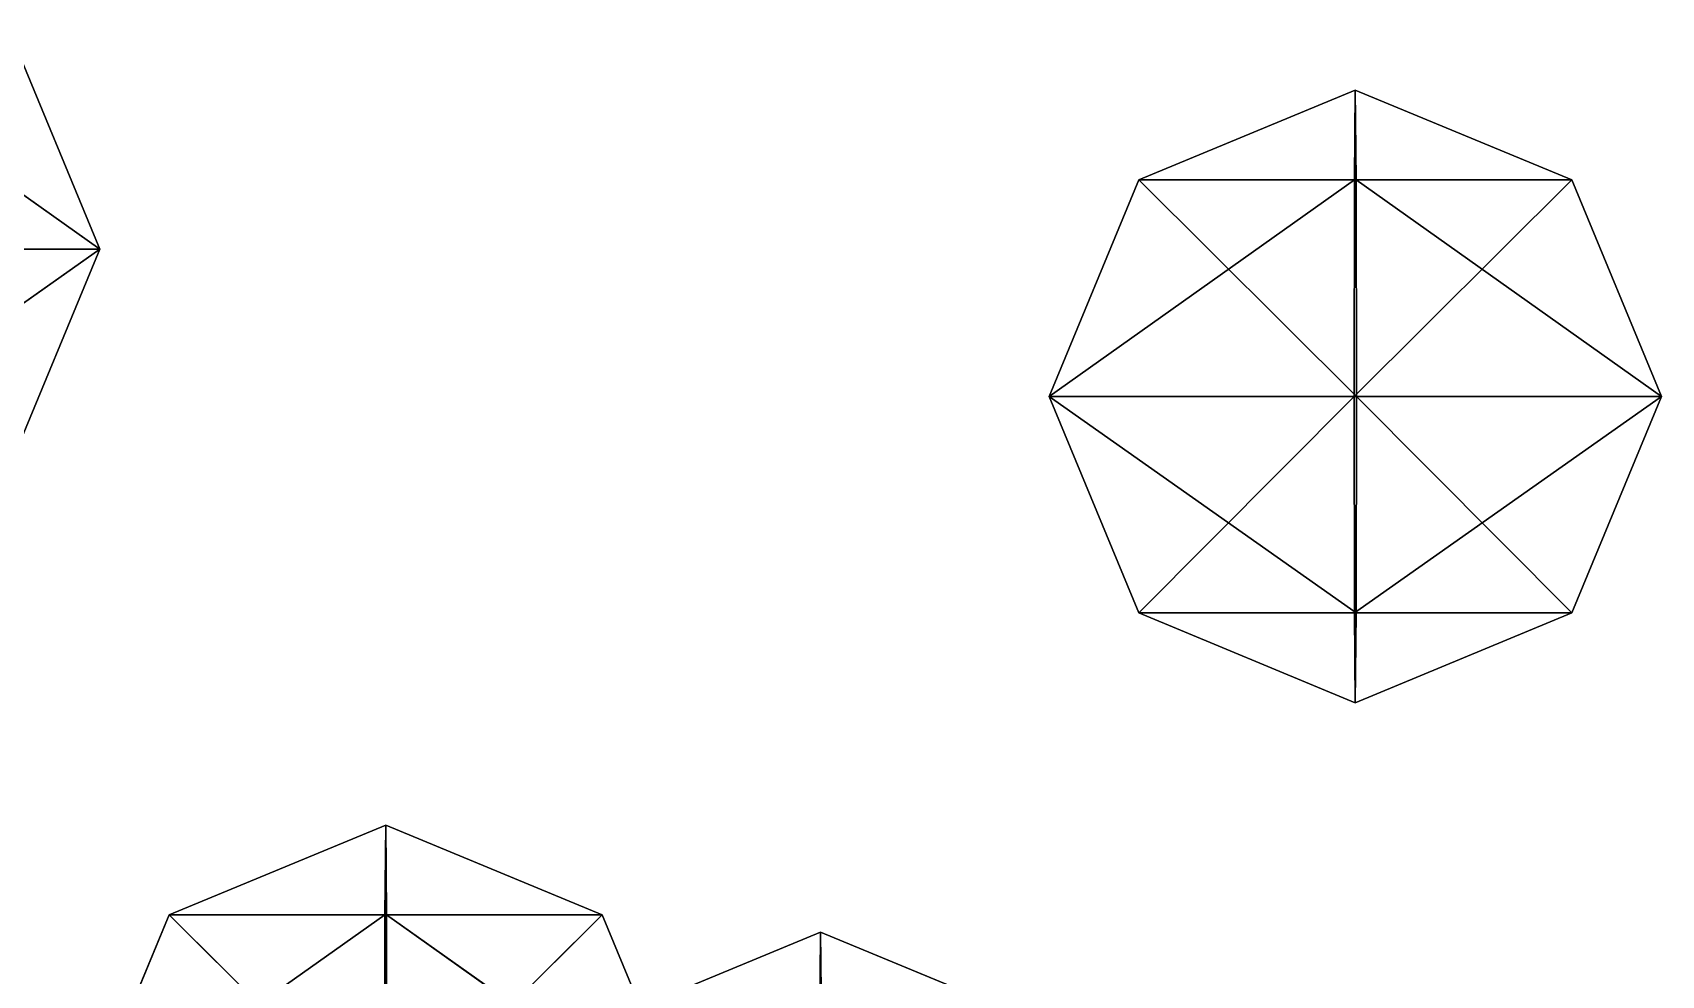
# Model space of a CAD drawing. Header units: metres. Extents: x -221 to 289, y -256 to 250.
# Drawn here: x 24.55 to 45.83, y -118.45 to -106.13 of the extents above; entities that cross this region are included whole.
import ezdxf

# ---------------------------------------------------------------- set-up
doc = ezdxf.new("R2010")
doc.units = ezdxf.units.M

msp = doc.modelspace()

# ---------------------------------------------------------------- linework, layer by layer
for p, q in [((21.439636, -106.13449, -681.6784), (25.430153, -108.96292, -684.5202)), ((24.258587, -106.13449, -684.5163), (25.430153, -108.96292, -684.5202)), ((41.834793, -106.886444, -693.43726), (39.006382, -108.058014, -693.4278)), ((41.834793, -106.886444, -693.43726), (41.825333, -108.058014, -696.2657)), ((41.834793, -106.886444, -693.43726), (44.663204, -108.058014, -693.4467)), ((41.834793, -106.886444, -693.43726), (41.844254, -108.058014, -690.6088)), ((39.006382, -108.058014, -693.4278), (37.834816, -110.886444, -693.4239)), ((41.825333, -108.058014, -696.2657), (37.834816, -110.886444, -693.4239)), ((41.844254, -108.058014, -690.6088), (39.006382, -108.058014, -693.4278)), ((39.006382, -108.058014, -693.4278), (41.825333, -108.058014, -696.2657)), ((39.006382, -108.058014, -693.4278), (41.84817, -110.886444, -689.43726)), ((41.825333, -108.058014, -696.2657), (41.821415, -110.886444, -697.43726)), ((44.663204, -108.058014, -693.4467), (41.821415, -110.886444, -697.43726)), ((41.825333, -108.058014, -696.2657), (44.663204, -108.058014, -693.4467)), ((44.663204, -108.058014, -693.4467), (41.844254, -108.058014, -690.6088)), ((41.844254, -108.058014, -690.6088), (45.83477, -110.886444, -693.4506)), ((41.844254, -108.058014, -690.6088), (41.84817, -110.886444, -689.43726)), ((44.663204, -108.058014, -693.4467), (45.83477, -110.886444, -693.4506)), ((21.416798, -108.96292, -688.50684), (25.430153, -108.96292, -684.5202)), ((25.430153, -108.96292, -684.5202), (21.420715, -111.79135, -687.33527)), ((25.430153, -108.96292, -684.5202), (21.443554, -108.96292, -680.50684)), ((25.430153, -108.96292, -684.5202), (24.258587, -111.79135, -684.5163)), ((41.84817, -110.886444, -689.43726), (37.834816, -110.886444, -693.4239)), ((37.834816, -110.886444, -693.4239), (41.821415, -110.886444, -697.43726)), ((37.834816, -110.886444, -693.4239), (41.844254, -113.714874, -690.6088)), ((37.834816, -110.886444, -693.4239), (39.006382, -113.714874, -693.4278)), ((41.821415, -110.886444, -697.43726), (39.006382, -113.714874, -693.4278)), ((41.821415, -110.886444, -697.43726), (45.83477, -110.886444, -693.4506)), ((41.821415, -110.886444, -697.43726), (41.825333, -113.714874, -696.2657)), ((45.83477, -110.886444, -693.4506), (41.825333, -113.714874, -696.2657)), ((41.84817, -110.886444, -689.43726), (41.844254, -113.714874, -690.6088)), ((45.83477, -110.886444, -693.4506), (41.84817, -110.886444, -689.43726)), ((41.84817, -110.886444, -689.43726), (44.663204, -113.714874, -693.4467)), ((45.83477, -110.886444, -693.4506), (44.663204, -113.714874, -693.4467)), ((41.844254, -113.714874, -690.6088), (39.006382, -113.714874, -693.4278)), ((39.006382, -113.714874, -693.4278), (41.825333, -113.714874, -696.2657)), ((39.006382, -113.714874, -693.4278), (41.834793, -114.886444, -693.43726)), ((41.825333, -113.714874, -696.2657), (44.663204, -113.714874, -693.4467)), ((41.825333, -113.714874, -696.2657), (41.834793, -114.886444, -693.43726)), ((44.663204, -113.714874, -693.4467), (41.834793, -114.886444, -693.43726)), ((41.844254, -113.714874, -690.6088), (41.834793, -114.886444, -693.43726)), ((44.663204, -113.714874, -693.4467), (41.844254, -113.714874, -690.6088)), ((29.163895, -116.48512, -683.3339), (26.335484, -117.65669, -683.32446)), ((29.163895, -116.48512, -683.3339), (29.154434, -117.65669, -686.16235)), ((29.163895, -116.48512, -683.3339), (31.992306, -117.65669, -683.3434)), ((29.163895, -116.48512, -683.3339), (29.173355, -117.65669, -680.5055)), ((26.335484, -117.65669, -683.32446), (25.163918, -120.48512, -683.32056)), ((29.154434, -117.65669, -686.16235), (25.163918, -120.48512, -683.32056)), ((29.173355, -117.65669, -680.5055), (26.335484, -117.65669, -683.32446)), ((26.335484, -117.65669, -683.32446), (29.154434, -117.65669, -686.16235)), ((26.335484, -117.65669, -683.32446), (29.177273, -120.48512, -679.3339)), ((29.154434, -117.65669, -686.16235), (29.150517, -120.48512, -687.3339)), ((31.992306, -117.65669, -683.3434), (29.150517, -120.48512, -687.3339)), ((29.154434, -117.65669, -686.16235), (31.992306, -117.65669, -683.3434)), ((31.992306, -117.65669, -683.3434), (29.173355, -117.65669, -680.5055)), ((29.173355, -117.65669, -680.5055), (33.16387, -120.48512, -683.3473)), ((29.173355, -117.65669, -680.5055), (29.177273, -120.48512, -679.3339)), ((31.992306, -117.65669, -683.3434), (33.16387, -120.48512, -683.3473)), ((34.847946, -117.88249, -686.24274), (32.019535, -119.05406, -686.2333)), ((34.847946, -117.88249, -686.24274), (34.838486, -119.05406, -689.07117)), ((34.847946, -117.88249, -686.24274), (37.676357, -119.05406, -686.2522)), ((34.847946, -117.88249, -686.24274), (34.857407, -119.05406, -683.4143))]:
    msp.add_line(p, q)
for points in [[(21.416798, -108.96292, -688.50684), (24.258587, -106.13449, -684.5163), (25.430153, -108.96292, -684.5202), (25.430252, -108.96282, -684.5201)], [(25.430153, -108.96292, -684.5202), (24.258587, -106.13449, -684.5163), (21.439636, -106.13449, -681.6784), (21.439735, -106.13439, -681.6783)], [(25.430153, -108.96292, -684.5202), (21.439636, -106.13449, -681.6784), (21.443554, -108.96292, -680.50684), (21.443653, -108.96282, -680.5067)], [(41.844254, -108.058014, -690.6088), (41.834793, -106.886444, -693.43726), (39.006382, -108.058014, -693.4278), (39.00648, -108.057915, -693.4277)], [(39.006382, -108.058014, -693.4278), (41.834793, -106.886444, -693.43726), (41.825333, -108.058014, -696.2657), (41.82543, -108.057915, -696.26556)], [(41.825333, -108.058014, -696.2657), (41.834793, -106.886444, -693.43726), (44.663204, -108.058014, -693.4467), (44.663303, -108.057915, -693.4466)], [(44.663204, -108.058014, -693.4467), (41.834793, -106.886444, -693.43726), (41.844254, -108.058014, -690.6088), (41.844353, -108.057915, -690.6087)], [(37.834816, -110.886444, -693.4239), (39.006382, -108.058014, -693.4278), (41.825333, -108.058014, -696.2657), (41.82543, -108.057915, -696.26556)], [(41.84817, -110.886444, -689.43726), (39.006382, -108.058014, -693.4278), (37.834816, -110.886444, -693.4239), (37.834915, -110.886345, -693.42377)], [(37.834816, -110.886444, -693.4239), (41.825333, -108.058014, -696.2657), (41.821415, -110.886444, -697.43726), (41.821514, -110.886345, -697.43713)], [(41.84817, -110.886444, -689.43726), (41.844254, -108.058014, -690.6088), (39.006382, -108.058014, -693.4278), (39.00648, -108.057915, -693.4277)], [(41.821415, -110.886444, -697.43726), (41.825333, -108.058014, -696.2657), (44.663204, -108.058014, -693.4467), (44.663303, -108.057915, -693.4466)], [(41.821415, -110.886444, -697.43726), (44.663204, -108.058014, -693.4467), (45.83477, -110.886444, -693.4506), (45.83487, -110.886345, -693.4505)], [(45.83477, -110.886444, -693.4506), (44.663204, -108.058014, -693.4467), (41.844254, -108.058014, -690.6088), (41.844353, -108.057915, -690.6087)], [(45.83477, -110.886444, -693.4506), (41.844254, -108.058014, -690.6088), (41.84817, -110.886444, -689.43726), (41.84827, -110.886345, -689.43713)], [(21.420715, -111.79135, -687.33527), (21.416798, -108.96292, -688.50684), (25.430153, -108.96292, -684.5202), (25.430252, -108.96282, -684.5201)], [(21.420715, -111.79135, -687.33527), (25.430153, -108.96292, -684.5202), (24.258587, -111.79135, -684.5163), (24.258686, -111.79125, -684.5162)], [(24.258587, -111.79135, -684.5163), (25.430153, -108.96292, -684.5202), (21.443554, -108.96292, -680.50684), (21.443653, -108.96282, -680.5067)], [(41.821415, -110.886444, -697.43726), (41.821415, -110.886444, -697.43726), (37.834816, -110.886444, -693.4239), (37.834915, -110.886345, -693.42377)], [(41.844254, -113.714874, -690.6088), (41.84817, -110.886444, -689.43726), (37.834816, -110.886444, -693.4239), (37.834915, -110.886345, -693.42377)], [(39.006382, -113.714874, -693.4278), (37.834816, -110.886444, -693.4239), (41.821415, -110.886444, -697.43726), (41.821514, -110.886345, -697.43713)], [(41.844254, -113.714874, -690.6088), (37.834816, -110.886444, -693.4239), (39.006382, -113.714874, -693.4278), (39.00648, -113.714775, -693.4277)], [(39.006382, -113.714874, -693.4278), (41.821415, -110.886444, -697.43726), (41.825333, -113.714874, -696.2657), (41.82543, -113.714775, -696.26556)], [(41.825333, -113.714874, -696.2657), (41.821415, -110.886444, -697.43726), (45.83477, -110.886444, -693.4506), (45.83487, -110.886345, -693.4505)], [(41.825333, -113.714874, -696.2657), (45.83477, -110.886444, -693.4506), (44.663204, -113.714874, -693.4467), (44.663303, -113.714775, -693.4466)], [(44.663204, -113.714874, -693.4467), (41.84817, -110.886444, -689.43726), (41.844254, -113.714874, -690.6088), (41.844353, -113.714775, -690.6087)], [(44.663204, -113.714874, -693.4467), (45.83477, -110.886444, -693.4506), (41.84817, -110.886444, -689.43726), (41.84827, -110.886345, -689.43713)], [(41.825333, -113.714874, -696.2657), (41.825333, -113.714874, -696.2657), (39.006382, -113.714874, -693.4278), (39.00648, -113.714775, -693.4277)], [(41.834793, -114.886444, -693.43726), (41.844254, -113.714874, -690.6088), (39.006382, -113.714874, -693.4278), (39.00648, -113.714775, -693.4277)], [(41.834793, -114.886444, -693.43726), (39.006382, -113.714874, -693.4278), (41.825333, -113.714874, -696.2657), (41.82543, -113.714775, -696.26556)], [(41.834793, -114.886444, -693.43726), (41.825333, -113.714874, -696.2657), (44.663204, -113.714874, -693.4467), (44.663303, -113.714775, -693.4466)], [(41.834793, -114.886444, -693.43726), (44.663204, -113.714874, -693.4467), (41.844254, -113.714874, -690.6088), (41.844353, -113.714775, -690.6087)], [(29.173355, -117.65669, -680.5055), (29.163895, -116.48512, -683.3339), (26.335484, -117.65669, -683.32446), (26.335583, -117.65659, -683.32434)], [(26.335484, -117.65669, -683.32446), (29.163895, -116.48512, -683.3339), (29.154434, -117.65669, -686.16235), (29.154533, -117.65659, -686.16223)], [(29.154434, -117.65669, -686.16235), (29.163895, -116.48512, -683.3339), (31.992306, -117.65669, -683.3434), (31.992405, -117.65659, -683.34326)], [(31.992306, -117.65669, -683.3434), (29.163895, -116.48512, -683.3339), (29.173355, -117.65669, -680.5055), (29.173454, -117.65659, -680.5054)], [(25.163918, -120.48512, -683.32056), (26.335484, -117.65669, -683.32446), (29.154434, -117.65669, -686.16235), (29.154533, -117.65659, -686.16223)], [(29.177273, -120.48512, -679.3339), (26.335484, -117.65669, -683.32446), (25.163918, -120.48512, -683.32056), (25.164017, -120.48502, -683.32043)], [(25.163918, -120.48512, -683.32056), (29.154434, -117.65669, -686.16235), (29.150517, -120.48512, -687.3339), (29.150616, -120.48502, -687.3338)], [(29.177273, -120.48512, -679.3339), (29.173355, -117.65669, -680.5055), (26.335484, -117.65669, -683.32446), (26.335583, -117.65659, -683.32434)], [(29.150517, -120.48512, -687.3339), (29.154434, -117.65669, -686.16235), (31.992306, -117.65669, -683.3434), (31.992405, -117.65659, -683.34326)], [(29.150517, -120.48512, -687.3339), (31.992306, -117.65669, -683.3434), (33.16387, -120.48512, -683.3473), (33.16397, -120.48502, -683.34717)], [(33.16387, -120.48512, -683.3473), (31.992306, -117.65669, -683.3434), (29.173355, -117.65669, -680.5055), (29.173454, -117.65659, -680.5054)], [(33.16387, -120.48512, -683.3473), (29.173355, -117.65669, -680.5055), (29.177273, -120.48512, -679.3339), (29.177372, -120.48502, -679.3338)], [(34.857407, -119.05406, -683.4143), (34.847946, -117.88249, -686.24274), (32.019535, -119.05406, -686.2333), (32.019634, -119.05396, -686.23315)], [(32.019535, -119.05406, -686.2333), (34.847946, -117.88249, -686.24274), (34.838486, -119.05406, -689.07117), (34.838585, -119.05396, -689.07104)], [(34.838486, -119.05406, -689.07117), (34.847946, -117.88249, -686.24274), (37.676357, -119.05406, -686.2522), (37.676456, -119.05396, -686.2521)], [(37.676357, -119.05406, -686.2522), (34.847946, -117.88249, -686.24274), (34.857407, -119.05406, -683.4143), (34.857506, -119.05396, -683.4142)]]:
    msp.add_3dface(points)

doc.saveas('drawing.dxf')
